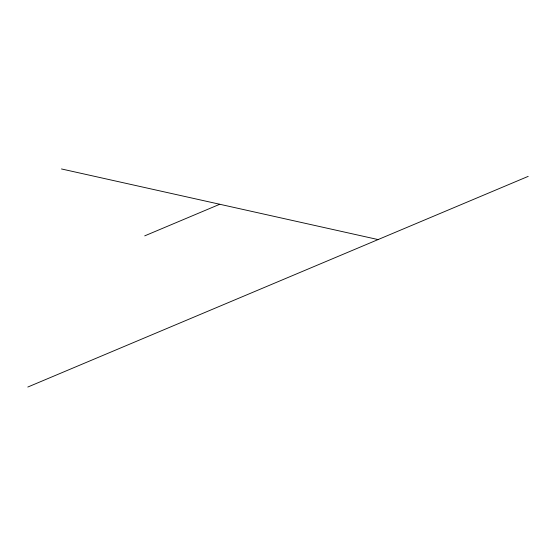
<?xml version="1.0" encoding="UTF-8"?>
<svg xmlns="http://www.w3.org/2000/svg" width="556" height="556" viewBox="0 0 556 556"><rect width="100%" height="100%" fill="white"/><g stroke="black" fill="none" stroke-linecap="round" stroke-linejoin="round"><path stroke-width="0.83" d="M144.713 235.862L219.773 204.26M27.8 387.045L528.2 176.37M61.473 168.954L378.08 239.573"/></g></svg>
